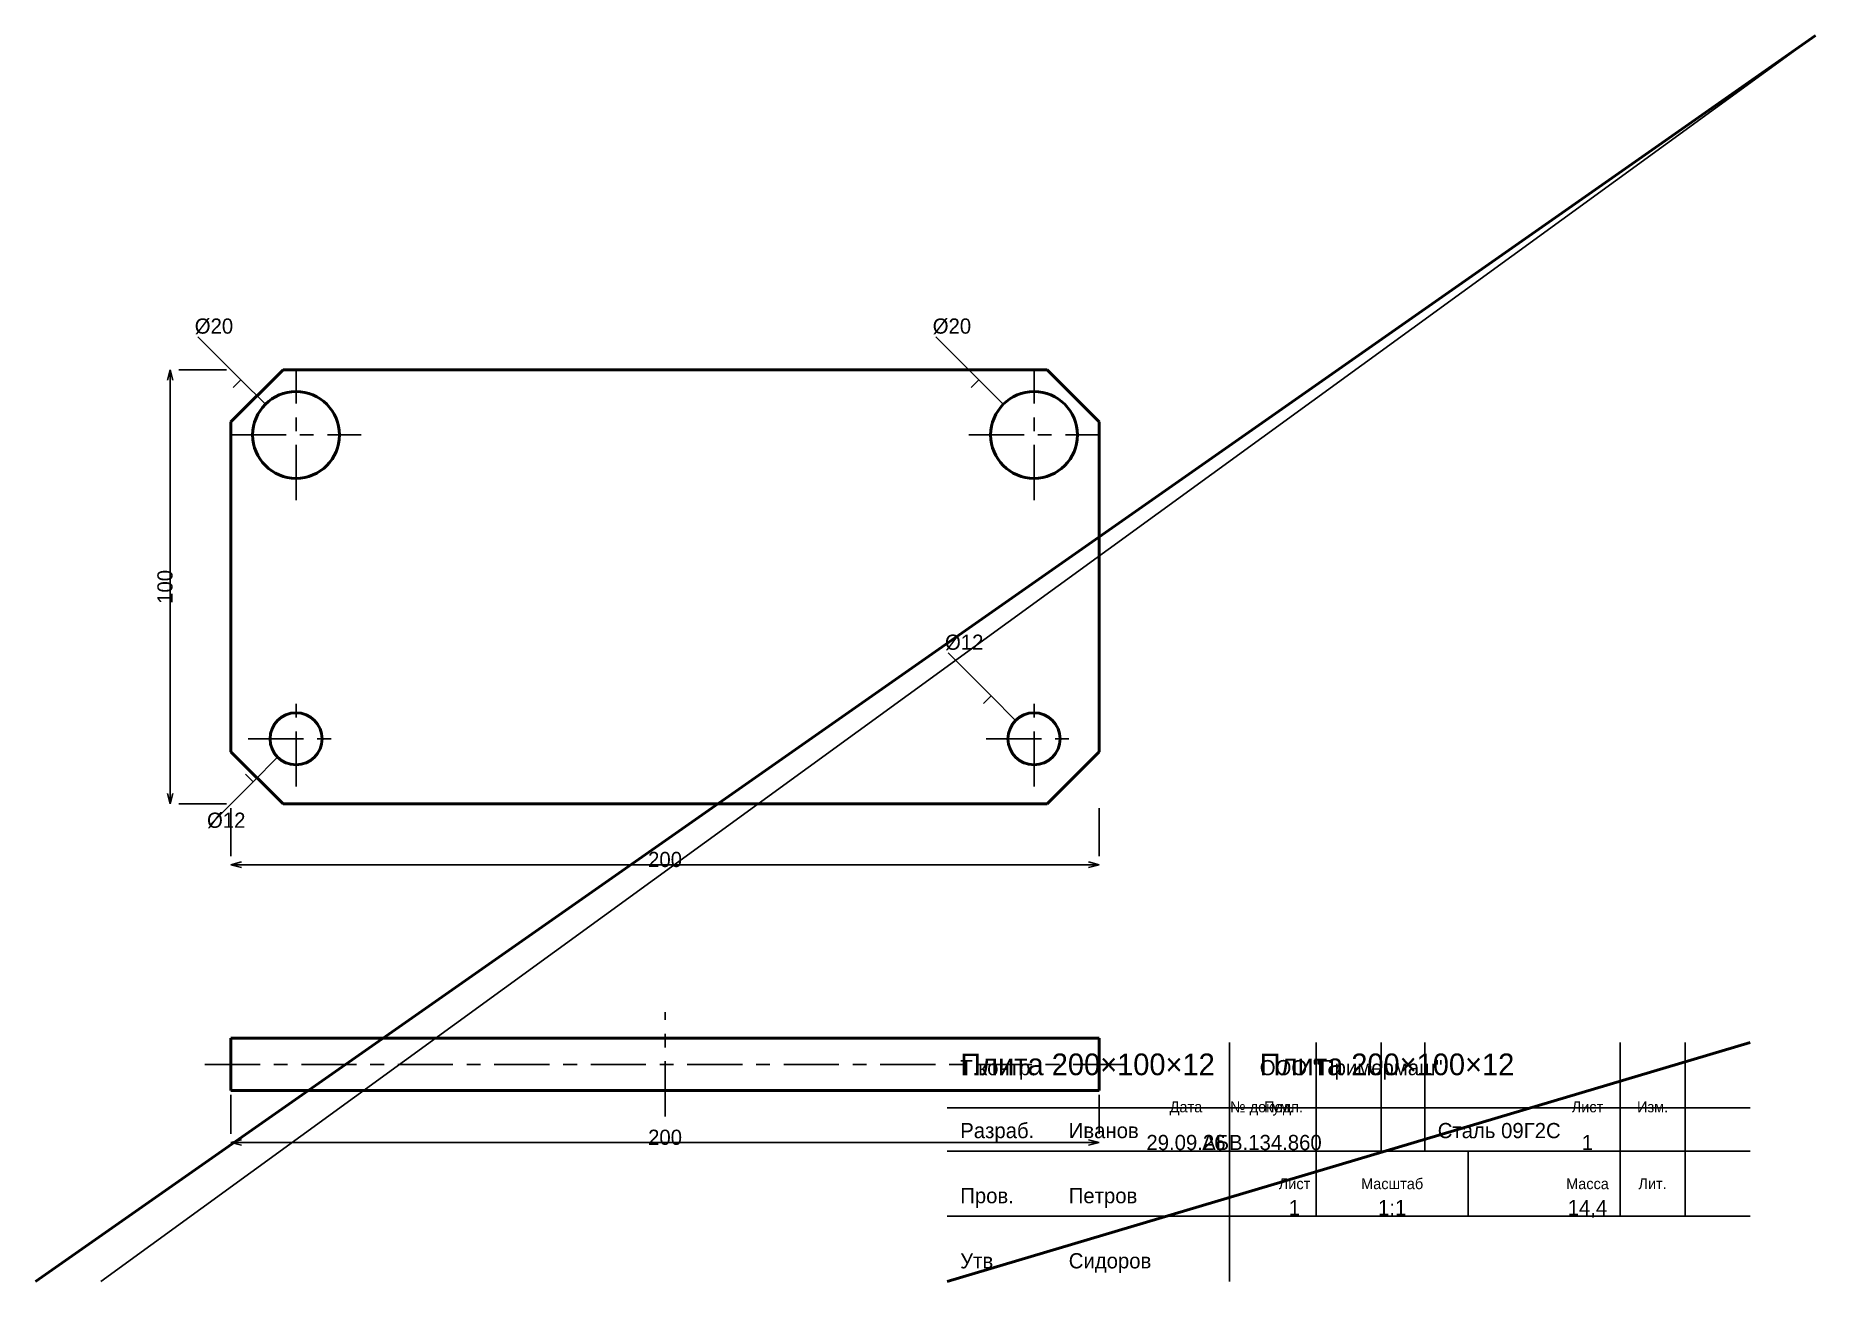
# Model space of a CAD drawing. Header units: millimetres. Extents: x 5 to 415, y 5 to 292.
import ezdxf
from ezdxf.enums import TextEntityAlignment as Align

# ---------------------------------------------------------------- set-up
doc = ezdxf.new("R2010")
doc.units = ezdxf.units.MM
doc.linetypes.add('CENTER', pattern=[22.225, 12.7, -3.175, 3.175, -3.175])
doc.linetypes.add('DASHED', pattern=[9, 6, -3])
for name, color, linetype, lineweight in [('AXIS', 7, 'CENTER', 25), ('DIMS', 7, 'CONTINUOUS', 25), ('MAIN', 7, 'CONTINUOUS', 50), ('TEXT', 7, 'CONTINUOUS', 25), ('THIN', 7, 'CONTINUOUS', 25)]:
    doc.layers.add(name, color=color, linetype=linetype, lineweight=lineweight)

msp = doc.modelspace()

# ---------------------------------------------------------------- linework, layer by layer
at = {"layer": 'AXIS', "linetype": 'CENTER', "lineweight": 25}
for p, q in [((65, 185), (65, 215)), ((235, 185), (235, 215)), ((50, 200), (80, 200)), ((220, 200), (250, 200)), ((65, 119), (65, 141)), ((235, 119), (235, 141)), ((54, 130), (76, 130)), ((224, 130), (246, 130)), ((150, 43), (150, 67)), ((44, 55), (256, 55))]:
    msp.add_line(p, q, dxfattribs=at)
at = {"layer": 'DIMS', "linetype": 'CONTINUOUS', "lineweight": 25}
for p, q in [((52.272, 212.728), (42.373, 222.627)), ((222.272, 212.728), (212.373, 222.627)), ((36, 215), (35.353, 212.585)), ((36, 115), (36, 215)), ((36, 215), (36.647, 212.585)), ((49, 215), (38, 215)), ((52.272, 212.728), (50.504, 210.96)), ((57.929, 207.071), (52.272, 212.728)), ((52.272, 212.728), (54.04, 210.96)), ((222.272, 212.728), (220.504, 210.96)), ((227.929, 207.071), (222.272, 212.728)), ((222.272, 212.728), (224.04, 210.96)), ((225.101, 139.899), (215.201, 149.799)), ((225.101, 139.899), (223.333, 138.132)), ((230.757, 134.243), (225.101, 139.899)), ((225.101, 139.899), (226.868, 138.132)), ((60.757, 125.757), (55.101, 120.101)), ((55.101, 120.101), (45.201, 110.201)), ((55.101, 120.101), (53.333, 121.868)), ((55.101, 120.101), (56.868, 121.868)), ((36, 115), (35.353, 117.415)), ((36, 115), (36.647, 117.415)), ((49, 115), (38, 115)), ((50, 114), (50, 103)), ((250, 114), (250, 103)), ((50, 101), (52.415, 101.647)), ((50, 101), (250, 101)), ((50, 101), (52.415, 100.353)), ((250, 101), (247.585, 101.647)), ((250, 101), (247.585, 100.353)), ((50, 48), (50, 39)), ((250, 48), (250, 39)), ((50, 37), (52.415, 37.647)), ((50, 37), (250, 37)), ((50, 37), (52.415, 36.353)), ((250, 37), (247.585, 37.647)), ((250, 37), (247.585, 36.353))]:
    msp.add_line(p, q, dxfattribs=at)
at = {"layer": 'MAIN', "linetype": 'CONTINUOUS', "lineweight": 50}
for p, q in [((5, 5), (415, 292)), ((62, 215), (50, 203)), ((238, 215), (62, 215)), ((250, 203), (238, 215)), ((50, 203), (50, 127)), ((250, 127), (250, 203)), ((50, 127), (62, 115)), ((238, 115), (250, 127)), ((62, 115), (238, 115)), ((50, 61), (250, 61)), ((50, 49), (50, 61)), ((215, 5), (400, 60)), ((250, 49), (250, 61)), ((50, 49), (250, 49))]:
    msp.add_line(p, q, dxfattribs=at)
for centre, radius in [((65, 200), 10), ((235, 200), 10), ((65, 130), 6), ((235, 130), 6)]:
    msp.add_circle(centre, radius, dxfattribs=at)
at = {"layer": 'THIN', "linetype": 'CONTINUOUS', "lineweight": 25}
for p, q in [((20, 5), (415, 292)), ((280, 5), (280, 60)), ((300, 35), (300, 60)), ((315, 35), (315, 60)), ((325, 35), (325, 60)), ((370, 35), (370, 60)), ((385, 35), (385, 60)), ((215, 45), (400, 45)), ((215, 35), (400, 35)), ((300, 20), (300, 35)), ((335, 20), (335, 35)), ((370, 20), (370, 35)), ((385, 20), (385, 35)), ((215, 20), (400, 20))]:
    msp.add_line(p, q, dxfattribs=at)
at = {"layer": 'THIN', "linetype": 'DASHED', "lineweight": 25}
for p, q in [((50, 61), (62, 61)), ((238, 61), (250, 61)), ((50, 49), (62, 49)), ((238, 49), (250, 49))]:
    msp.add_line(p, q, dxfattribs=at)

# ---------------------------------------------------------------- texts
at = {"layer": 'DIMS', "linetype": 'CONTINUOUS', "lineweight": 25}
for s, p in [('%%c20', (41.665, 223.335)), ('%%c20', (211.665, 223.335)), ('%%c12', (214.494, 150.506)), ('%%c12', (44.494, 109.494))]:
    msp.add_text(s, height=3.5, dxfattribs=at).set_placement(p)
msp.add_text('100', height=3.5, rotation=90, dxfattribs=at).set_placement((34.8, 165), align=Align.MIDDLE_CENTER)
for p in [(150, 102.2), (150, 38.2)]:
    msp.add_text('200', height=3.5, dxfattribs=at).set_placement(p, align=Align.MIDDLE_CENTER)
at = {"layer": 'TEXT', "linetype": 'CONTINUOUS', "lineweight": 25}
for s, height, p in [('Плита 200×100×12', 5, (218, 52.5)), ('Плита 200×100×12', 5, (287, 52.5)), ('Т.контр.', 3.5, (218, 52.5)), ('ООО "Примермаш"', 3.5, (287, 52.5)), ('Разраб.', 3.5, (218, 38)), ('Иванов', 3.5, (243, 38)), ('Сталь 09Г2С', 3.5, (328, 38)), ('Пров.', 3.5, (218, 23)), ('Петров', 3.5, (243, 23)), ('Утв.', 3.5, (218, 8)), ('Сидоров', 3.5, (243, 8))]:
    msp.add_text(s, height=height, dxfattribs=at).set_placement(p)
for s, height, p in [('Дата', 2.5, (270, 45.2)), ('№ докум.', 2.5, (287.5, 45.2)), ('Подп.', 2.5, (292.5, 45.2)), ('Лист', 2.5, (362.5, 45.2)), ('Изм.', 2.5, (377.5, 45.2)), ('29.09.26', 3.5, (270, 37)), ('АБВ.134.860', 3.5, (287.5, 37)), ('1', 3.5, (362.5, 37)), ('Лист', 2.5, (295, 27.5)), ('Масштаб', 2.5, (317.5, 27.5)), ('Масса', 2.5, (362.5, 27.5)), ('Лит.', 2.5, (377.5, 27.5)), ('1', 3.5, (295, 22)), ('1:1', 3.5, (317.5, 22)), ('14,4', 3.5, (362.5, 22))]:
    msp.add_text(s, height=height, dxfattribs=at).set_placement(p, align=Align.MIDDLE_CENTER)

doc.saveas('drawing.dxf')
